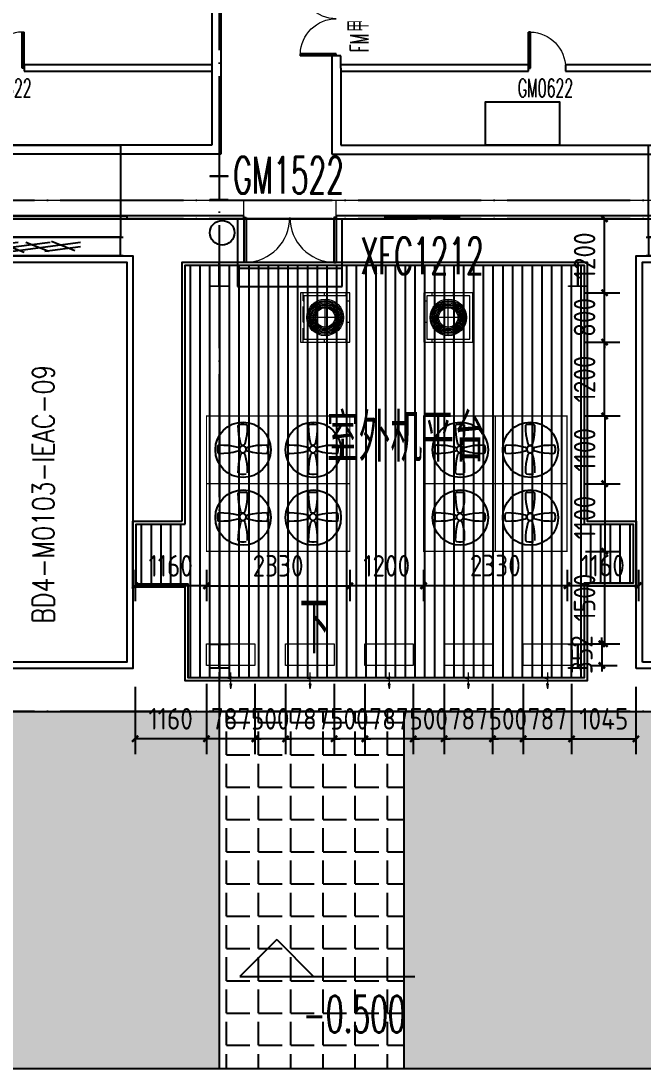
# Model space of a CAD drawing. Extents: x 758840 to 1108724, y -102573 to 143521.
# Drawn here: x 842113 to 852222, y 29633 to 46652 of the extents above; entities that cross this region are included whole.
import ezdxf

# ---------------------------------------------------------------- set-up
doc = ezdxf.new("R2010")
doc.units = 0
doc.header["$LTSCALE"] = 1000
doc.header["$MEASUREMENT"] = 0
doc.linetypes.add('DOTE', pattern=[2.42, 2, -0.2, 0.02, -0.2])
for name, color, linetype in [('01-房间正式编号', 1, 'Continuous'), ('01装修-房间名称', 7, 'Continuous'), ('0410-暖通-设备-IEAC', 4, 'Continuous'), ('0412-暖通-设备-加湿除湿机', 3, 'Continuous'), ('A-HATCH', 8, 'Continuous'), ('AHU 维护平台', 7, 'Continuous'), ('AHU外墙洞口（原建筑底图没有，根据建筑剖面图绘制）', 3, 'Continuous'), ('DIM_ELEV', 3, 'Continuous'), ('DIM_SYMB', 3, 'Continuous'), ('DOOR_FIRE', 4, 'Continuous'), ('DOOR_FIRE_TEXT', 7, 'Continuous'), ('DOTE', 8, 'DOTE'), ('GROUND', 31, 'Continuous'), ('HANDRAIL', 3, 'Continuous'), ('PUB_HATCH', 8, 'Continuous'), ('PUB_TEXT', 7, 'Continuous'), ('ROAD', 2, 'Continuous'), ('VPIPE-雨水', 4, 'TG_Y'), ('WALL', 6, 'Continuous'), ('WALL-MOVE', 6, 'Continuous'), ('WINDOW', 3, 'Continuous'), ('WINDOW_TEXT', 7, 'Continuous')]:
    doc.layers.add(name, color=color, linetype=linetype)
for name, color, linetype, lineweight in [('0421-暖通-设备-方案二', 4, 'Continuous', 13), ('细实线', 3, 'Continuous', 5), ('钢柱', 51, 'Continuous', 13)]:
    doc.layers.add(name, color=color, linetype=linetype, lineweight=lineweight)
doc.styles.add('_TCH_DIM', font='SIMPLEX.shx', dxfattribs={"width": 0.8, "bigfont": 'GBCBIG.shx'})
doc.styles.add('_TCH_WINDOW', font='SIMPLEX.shx', dxfattribs={"width": 0.8, "height": 3.5, "bigfont": 'GBCBIG.shx'})
doc.styles.get("Standard").update_dxf_attribs({"font": 'gbenor.shx', "bigfont": 'gbcbig.shx'})
doc.styles.add('TG_LINETYPE', font='SIMPLEX', dxfattribs={"width": 0.8, "height": 3.5, "bigfont": 'HZTXT'})
doc.styles.add('平面图B$0$HZ', font='romans.shx', dxfattribs={"width": 0.8, "bigfont": 'gbcbig.shx'})
doc.styles.add('设计说明', font='tssdeng.shx', dxfattribs={"width": 0.7, "bigfont": 'tssdchn.shx'})
doc.linetypes.add('TG_Y', pattern='A,2,-0.3,["Y",TG_LINETYPE,S=0.1,R=0,X=-0.23,Y=-0.15],0', length=2.3)
doc.dimstyles.new('Standard$0', dxfattribs={"dimscale": 3, "dimtxt": 50, "dimasz": 40, "dimexe": 0.5, "dimexo": 0.0625, "dimgap": 5, "dimtad": 1, "dimdec": 0, "dimzin": 0, "dimdsep": 46, "dimtxsty": 'Standard', "dimcen": 0.09, "dimclrd": 5, "dimclre": 5, "dimadec": 0, "dimazin": 0, "dimtfac": 1, "dimtdec": 0, "dimtofl": 0, "dimtmove": 0, "dimatfit": 3, "dimfxl": 1, "dimtolj": 1, "dimtzin": 0, "dimarcsym": 0})

# ---------------------------------------------------------------- blocks, each defined once
blk = doc.blocks.new('$DorLib2D$00000002')
for p, q in [((-0.5, 0), (-0.5, 0.4875)), ((-0.475, 0.4875), (-0.5, 0.4875)), ((-0.475, 0), (-0.475, 0.4875)), ((0.475, 0), (0.475, 0.4875)), ((0.475, 0.4875), (0.5, 0.4875)), ((0.5, 0), (0.5, 0.4875)), ((-0.5, 0), (-0.475, 0)), ((0.5, 0), (0.475, 0))]:
    blk.add_line(p, q)
at = {"lineweight": 13}
for centre, start, end in [((-0.4875, 0), 0, 88.53072), ((0.4875, 0), 91.46928, 180)]:
    blk.add_arc(centre, 0.4875, start, end, dxfattribs=at)
blk = doc.blocks.new('$WINLIB2D$00000001')
at = {"color": 0}
for points in [[(-0.5, 0.5), (-0.5, -0.5)], [(-0.5, 0.5), (0.5, 0.5)], [(0.5, -0.5), (0.5, 0.5)], [(0.5, 0.167), (-0.5, 0.167)], [(0.5, -0.167), (-0.5, -0.167)], [(-0.5, -0.5), (0.5, -0.5)]]:
    blk.add_lwpolyline(points, dxfattribs=at)
blk = doc.blocks.new('260kW')
at = {"layer": '0410-暖通-设备-IEAC'}
for p, q in [((-1335010, -984143), (-1337690, -984143)), ((-1335010, -984443), (-1337690, -984443)), ((-1337650, -984444), (-1337650, -985943)), ((-1335050, -985943), (-1335050, -984444)), ((-1337650, -985943), (-1335050, -985943))]:
    blk.add_line(p, q, dxfattribs=at)
at = {"layer": '0410-暖通-设备-IEAC', "color": 2}
for p, q in [((-1337650, -984443), (-1337650, -984143)), ((-1335050, -984143), (-1337650, -984143)), ((-1335050, -984143), (-1335050, -984443)), ((-1337000, -984261), (-1336197, -984368)), ((-1337000, -984331), (-1336717, -984368)), ((-1336990, -984351), (-1336615, -984201)), ((-1336803, -984218), (-1335700, -984365)), ((-1336592, -984368), (-1336217, -984218)), ((-1336283, -984218), (-1335700, -984296)), ((-1336171, -984381), (-1335796, -984231)), ((-1335050, -984443), (-1337650, -984443)), ((-1335050, -984444), (-1337650, -984444))]:
    blk.add_line(p, q, dxfattribs=at)
at = {"layer": '0410-暖通-设备-IEAC'}
for points in [[(-1337850, -977443), (-1337850, -984143), (-1334850, -984143), (-1334850, -977443)], [(-1337750, -977543), (-1337750, -984043), (-1334950, -984043), (-1334950, -977543)]]:
    blk.add_lwpolyline(points, close=True, dxfattribs=at)
blk = doc.blocks.new('A$C11CF0771')
at = {"layer": '0410-暖通-设备-IEAC', "color": 2, "xscale": -1, "rotation": 180}
for p in [(1266550, -1046343), (1277730, -1046343)]:
    blk.add_blockref('260kW', p, dxfattribs=at)
blk = doc.blocks.new('A$C1111147D')
at = {"layer": 'AHU外墙洞口（原建筑底图没有，根据建筑剖面图绘制）'}
blk.add_lwpolyline([(53000, -52150), (55800, -52150), (55800, -52200), (53000, -52200)], close=True, dxfattribs=at)
blk = doc.blocks.new('40KW DX 室外机')
at = {"layer": '0421-暖通-设备-方案二', "color": 1, "const_width": 20}
blk.add_lwpolyline([(601281, 36755), (601281, 34425), (600181, 34425), (600181, 36755)], close=True, dxfattribs=at)
at = {"layer": '0421-暖通-设备-方案二', "color": 1, "lineweight": 25}
for points in [[(600649, 36540), (600653, 36544), (600658, 36553), (600667, 36553)], [(600689, 36238), (600671, 36313), (600658, 36384), (600653, 36464), (600649, 36540)], [(600667, 36553), (600702, 36562), (600742, 36562), (600778, 36553)], [(600795, 36540), (600791, 36464), (600787, 36384), (600773, 36313), (600755, 36238)], [(600778, 36553), (600787, 36553), (600791, 36544), (600795, 36540)], [(600338, 36083), (600330, 36087), (600325, 36092), (600321, 36096), (600316, 36136), (600316, 36176), (600321, 36211)], [(600321, 36211), (600325, 36220), (600330, 36225), (600338, 36225)], [(600338, 36225), (600414, 36225), (600489, 36220), (600565, 36207), (600640, 36189)], [(600640, 36123), (600565, 36105), (600489, 36092), (600414, 36087), (600338, 36083)], [(600640, 36189), (600649, 36180), (600658, 36171), (600662, 36163), (600662, 36149), (600658, 36136), (600649, 36127), (600640, 36123)], [(600804, 36189), (600880, 36207), (600955, 36220), (601031, 36225), (601106, 36225)], [(601106, 36083), (601031, 36087), (600955, 36092), (600880, 36105), (600804, 36123)], [(601102, 36083), (601110, 36087), (601115, 36092), (601119, 36096), (601124, 36136), (601124, 36176), (601119, 36211)], [(600649, 35772), (600653, 35848), (600658, 35923), (600671, 35998), (600689, 36074)], [(600755, 36074), (600773, 35998), (600787, 35923), (600791, 35848), (600795, 35772)], [(600667, 35754), (600658, 35759), (600653, 35763), (600649, 35772)], [(600778, 35754), (600742, 35750), (600702, 35750), (600667, 35754)], [(600795, 35772), (600791, 35763), (600787, 35759), (600778, 35754)], [(600649, 35399), (600653, 35404), (600658, 35413), (600667, 35413)], [(600689, 35098), (600671, 35173), (600658, 35244), (600653, 35324), (600649, 35399)], [(600667, 35413), (600702, 35422), (600742, 35422), (600778, 35413)], [(600795, 35399), (600791, 35324), (600787, 35244), (600773, 35173), (600755, 35098)], [(600778, 35413), (600787, 35413), (600791, 35404), (600795, 35399)], [(600338, 34942), (600330, 34947), (600325, 34951), (600321, 34956), (600316, 34996), (600316, 35036), (600321, 35071)], [(600321, 35071), (600325, 35080), (600330, 35084), (600338, 35084)], [(600338, 35084), (600414, 35084), (600489, 35080), (600565, 35067), (600640, 35049)], [(600804, 35049), (600880, 35067), (600955, 35080), (601031, 35084), (601106, 35084)], [(601102, 34942), (601110, 34947), (601115, 34951), (601119, 34956), (601124, 34996), (601124, 35036), (601119, 35071)], [(600640, 34982), (600565, 34965), (600489, 34951), (600414, 34947), (600338, 34942)], [(600640, 35049), (600649, 35040), (600658, 35031), (600662, 35022), (600662, 35009), (600658, 34996), (600649, 34987), (600640, 34982)], [(600649, 34632), (600653, 34707), (600658, 34783), (600671, 34858), (600689, 34934)], [(600755, 34934), (600773, 34858), (600787, 34783), (600791, 34707), (600795, 34632)], [(601106, 34942), (601031, 34947), (600955, 34951), (600880, 34965), (600804, 34982)], [(600667, 34614), (600658, 34619), (600653, 34623), (600649, 34632)], [(600778, 34614), (600742, 34610), (600702, 34610), (600667, 34614)], [(600795, 34632), (600791, 34623), (600787, 34619), (600778, 34614)]]:
    blk.add_lwpolyline(points, dxfattribs=at)
at = {"layer": '0421-暖通-设备-方案二', "color": 1, "const_width": 20}
blk.add_lwpolyline([(600181, 35590), (601281, 35590)], dxfattribs=at)
at = {"layer": '0421-暖通-设备-方案二', "color": 3, "lineweight": 25}
for centre in [(600731, 36160), (600731, 35020)]:
    blk.add_circle(centre, 450, dxfattribs=at)
at = {"layer": '0421-暖通-设备-方案二', "color": 1, "lineweight": 25}
for points in [[(600720, 36100), (600649, 36105), (600649, 36207), (600720, 36211), (600795, 36207), (600800, 36105), (600720, 36100)], [(600720, 34960), (600649, 34965), (600649, 35067), (600720, 35071), (600795, 35067), (600800, 34965), (600720, 34960)]]:
    blk.add_open_spline(points, degree=3, knots=[0, 0, 0, 0, 1, 1, 1, 2, 2, 2, 2], dxfattribs=at)
for points in [[(600755, 36238), (600742, 36207), (600698, 36207), (600689, 36238)], [(600689, 36074), (600698, 36105), (600742, 36105), (600755, 36074)], [(600804, 36123), (600773, 36136), (600773, 36176), (600804, 36189)], [(600755, 35098), (600742, 35067), (600698, 35067), (600689, 35098)], [(600689, 34934), (600698, 34965), (600742, 34965), (600755, 34934)], [(600804, 34982), (600773, 34996), (600773, 35036), (600804, 35049)]]:
    blk.add_open_spline(points, degree=3, dxfattribs=at)
blk = doc.blocks.new('新风室外机')
at = {"layer": '0421-暖通-设备-方案二'}
h = blk.add_hatch(dxfattribs=at)
h.set_pattern_fill('ANGLE', color=1, scale=100)
h.set_pattern_definition([(0, (-2927296.67, 125231.06), (0, 349.25), [254, -95.25]), (90, (-2927296.67, 125231.06), (-349.25, 2e-14), [254, -95.25])])
h.paths.add_polyline_path([(850993, 95887), (850593, 95887), (850593, 95837), (850943, 95837), (850943, 95137), (850330, 95137), (850284, 95087), (850993, 95087)])
h.paths.add_polyline_path([(850593, 95887), (850193, 95887), (850193, 95087), (850284, 95087), (850330, 95137), (850243, 95137), (850243, 95837), (850593, 95837)])
at = {"layer": '0421-暖通-设备-方案二', "color": 1}
for p, q in [((850593, 95190), (850593, 95785)), ((850890, 95487), (850296, 95487))]:
    blk.add_line(p, q, dxfattribs=at)
for points in [[(850193, 95087), (850993, 95087), (850993, 95887), (850193, 95887)], [(850243, 95137), (850943, 95137), (850943, 95837), (850243, 95837)]]:
    blk.add_lwpolyline(points, close=True, dxfattribs=at)
for radius in [297, 277, 257, 237, 217, 197, 177, 157]:
    blk.add_circle((850593, 95487), radius, dxfattribs=at)
blk = doc.blocks.new('_ArchTick')
at = {"color": 0, "linetype": 'ByBlock', "const_width": 0.4}
blk.add_lwpolyline([(-0.5, -0.5), (0.5, 0.5)], dxfattribs=at)
blk = doc.blocks.new('*D488')
at = {"layer": '0421-暖通-设备-方案二', "color": 0, "lineweight": -2, "transparency": 16777216}
for p, q in [((851287, 43438), (851847, 43438)), ((851597, 42238), (851597, 43438)), ((851287, 42238), (851847, 42238))]:
    blk.add_line(p, q, dxfattribs=at)
at = {"layer": 'Defpoints', "color": 0, "transparency": 16777216}
for p in [(850987, 43438), (851597, 43438), (850987, 42238)]:
    blk.add_point(p, dxfattribs=at)
at = {"layer": '0421-暖通-设备-方案二', "color": 0, "lineweight": -2, "transparency": 16777216, "xscale": 100, "yscale": 100, "zscale": 100}
for p, rotation in [((851597, 43438), 89.99999999999999), ((851597, 42238), 270)]:
    blk.add_blockref('_ArchTick', p, dxfattribs=dict(at, rotation=rotation))
at = {"layer": '0421-暖通-设备-方案二', "color": 0, "transparency": 16777216, "insert": (851272, 42838), "char_height": 350, "attachment_point": 5, "rotation": 90}
blk.add_mtext('\\A1;1200', dxfattribs=at)
blk = doc.blocks.new('*D489')
at = {"layer": '0421-暖通-设备-方案二', "color": 0, "lineweight": -2, "transparency": 16777216}
for p, q in [((851288, 42238), (851847, 42238)), ((851597, 42238), (851597, 42338)), ((851597, 41438), (851597, 42238)), ((851287, 41438), (851847, 41438)), ((851597, 41438), (851597, 41338))]:
    blk.add_line(p, q, dxfattribs=at)
at = {"layer": 'Defpoints', "color": 0, "transparency": 16777216}
for p in [(850988, 42238), (851597, 42238), (850987, 41438)]:
    blk.add_point(p, dxfattribs=at)
at = {"layer": '0421-暖通-设备-方案二', "color": 0, "lineweight": -2, "transparency": 16777216, "xscale": 100, "yscale": 100, "zscale": 100}
for p, rotation in [((851597, 42238), 270), ((851597, 41438), 90)]:
    blk.add_blockref('_ArchTick', p, dxfattribs=dict(at, rotation=rotation))
at = {"layer": '0421-暖通-设备-方案二', "color": 0, "transparency": 16777216, "insert": (851272, 41838), "char_height": 350, "attachment_point": 5, "rotation": 90}
blk.add_mtext('\\A1;800', dxfattribs=at)
blk = doc.blocks.new('*D490')
at = {"layer": '0421-暖通-设备-方案二', "color": 0, "lineweight": -2, "transparency": 16777216}
for p, q in [((851287, 41438), (851847, 41438)), ((851597, 40238), (851597, 41438)), ((851287, 40238), (851847, 40238))]:
    blk.add_line(p, q, dxfattribs=at)
at = {"layer": 'Defpoints', "color": 0, "transparency": 16777216}
for p in [(850987, 41438), (851597, 41438), (850987, 40238)]:
    blk.add_point(p, dxfattribs=at)
at = {"layer": '0421-暖通-设备-方案二', "color": 0, "lineweight": -2, "transparency": 16777216, "xscale": 100, "yscale": 100, "zscale": 100}
for p, rotation in [((851597, 41438), 89.99999999999999), ((851597, 40238), 270)]:
    blk.add_blockref('_ArchTick', p, dxfattribs=dict(at, rotation=rotation))
at = {"layer": '0421-暖通-设备-方案二', "color": 0, "transparency": 16777216, "insert": (851272, 40838), "char_height": 350, "attachment_point": 5, "rotation": 90}
blk.add_mtext('\\A1;1200', dxfattribs=at)
blk = doc.blocks.new('*D491')
at = {"layer": '0421-暖通-设备-方案二', "color": 0, "lineweight": -2, "transparency": 16777216}
for p, q in [((851287, 38038), (851847, 38038)), ((851597, 38038), (851597, 36538)), ((851287, 36538), (851847, 36538))]:
    blk.add_line(p, q, dxfattribs=at)
at = {"layer": 'Defpoints', "color": 0, "transparency": 16777216}
for p in [(850987, 38038), (850987, 36538), (851597, 36538)]:
    blk.add_point(p, dxfattribs=at)
at = {"layer": '0421-暖通-设备-方案二', "color": 0, "lineweight": -2, "transparency": 16777216, "xscale": 100, "yscale": 100, "zscale": 100}
for p, rotation in [((851597, 38038), 90), ((851597, 36538), 270)]:
    blk.add_blockref('_ArchTick', p, dxfattribs=dict(at, rotation=rotation))
at = {"layer": '0421-暖通-设备-方案二', "color": 0, "transparency": 16777216, "insert": (851272, 37288), "char_height": 350, "attachment_point": 5, "rotation": 90}
blk.add_mtext('\\A1;1500', dxfattribs=at)
blk = doc.blocks.new('*D492')
at = {"layer": '0421-暖通-设备-方案二', "color": 0, "lineweight": -2, "transparency": 16777216}
for p, q in [((851287, 39138), (851849, 39138)), ((851599, 39138), (851599, 38038)), ((851287, 38038), (851849, 38038))]:
    blk.add_line(p, q, dxfattribs=at)
at = {"layer": 'Defpoints', "color": 0, "transparency": 16777216}
for p in [(850987, 39138), (850987, 38038), (851599, 38038)]:
    blk.add_point(p, dxfattribs=at)
at = {"layer": '0421-暖通-设备-方案二', "color": 0, "lineweight": -2, "transparency": 16777216, "xscale": 100, "yscale": 100, "zscale": 100}
for p, rotation in [((851599, 39138), 90), ((851599, 38038), 270)]:
    blk.add_blockref('_ArchTick', p, dxfattribs=dict(at, rotation=rotation))
at = {"layer": '0421-暖通-设备-方案二', "color": 0, "transparency": 16777216, "insert": (851274, 38588), "char_height": 350, "attachment_point": 5, "rotation": 90}
blk.add_mtext('\\A1;1100', dxfattribs=at)
blk = doc.blocks.new('*D493')
at = {"layer": '0421-暖通-设备-方案二', "color": 0, "lineweight": -2, "transparency": 16777216}
for p, q in [((851552, 36538), (851552, 36638)), ((851362, 36538), (851802, 36538)), ((851552, 36538), (851552, 36186)), ((851362, 36186), (851802, 36186)), ((851552, 36186), (851552, 36086))]:
    blk.add_line(p, q, dxfattribs=at)
at = {"layer": 'Defpoints', "color": 0, "transparency": 16777216}
for p in [(851062, 36538), (851062, 36186), (851552, 36186)]:
    blk.add_point(p, dxfattribs=at)
at = {"layer": '0421-暖通-设备-方案二', "color": 0, "lineweight": -2, "transparency": 16777216, "xscale": 100, "yscale": 100, "zscale": 100}
for p, rotation in [((851552, 36538), 270), ((851552, 36186), 89.99999999999999)]:
    blk.add_blockref('_ArchTick', p, dxfattribs=dict(at, rotation=rotation))
at = {"layer": '0421-暖通-设备-方案二', "color": 0, "transparency": 16777216, "insert": (851227, 36362), "char_height": 350, "attachment_point": 5, "rotation": 90}
blk.add_mtext('\\A1;352', dxfattribs=at)
blk = doc.blocks.new('*D494')
at = {"layer": '0421-暖通-设备-方案二', "color": 0, "lineweight": -2, "transparency": 16777216}
for p, q in [((851287, 40238), (851849, 40238)), ((851599, 40238), (851599, 39138)), ((851287, 39138), (851849, 39138))]:
    blk.add_line(p, q, dxfattribs=at)
at = {"layer": 'Defpoints', "color": 0, "transparency": 16777216}
for p in [(850987, 40238), (850987, 39138), (851599, 39138)]:
    blk.add_point(p, dxfattribs=at)
at = {"layer": '0421-暖通-设备-方案二', "color": 0, "lineweight": -2, "transparency": 16777216, "xscale": 100, "yscale": 100, "zscale": 100}
for p, rotation in [((851599, 40238), 90), ((851599, 39138), 270)]:
    blk.add_blockref('_ArchTick', p, dxfattribs=dict(at, rotation=rotation))
at = {"layer": '0421-暖通-设备-方案二', "color": 0, "transparency": 16777216, "insert": (851274, 39688), "char_height": 350, "attachment_point": 5, "rotation": 90}
blk.add_mtext('\\A1;1100', dxfattribs=at)
blk = doc.blocks.new('*D495')
at = {"layer": '0421-暖通-设备-方案二', "color": 0, "lineweight": -2, "transparency": 16777216}
for p, q in [((851062, 35886), (851062, 34745)), ((852107, 35838), (852107, 34745)), ((851062, 34995), (852107, 34995))]:
    blk.add_line(p, q, dxfattribs=at)
at = {"layer": 'Defpoints', "color": 0, "transparency": 16777216}
for p in [(851062, 36186), (852107, 36138), (852107, 34995)]:
    blk.add_point(p, dxfattribs=at)
at = {"layer": '0421-暖通-设备-方案二', "color": 0, "lineweight": -2, "transparency": 16777216, "xscale": 100, "yscale": 100, "zscale": 100, "rotation": 180}
blk.add_blockref('_ArchTick', (851062, 34995), dxfattribs=at)
at = {"layer": '0421-暖通-设备-方案二', "color": 0, "lineweight": -2, "transparency": 16777216, "xscale": 100, "yscale": 100, "zscale": 100}
blk.add_blockref('_ArchTick', (852107, 34995), dxfattribs=at)
at = {"layer": '0421-暖通-设备-方案二', "color": 0, "transparency": 16777216, "insert": (851585, 35320), "char_height": 350, "attachment_point": 5}
blk.add_mtext('\\A1;1045', dxfattribs=at)
blk = doc.blocks.new('*D496')
at = {"layer": '0421-暖通-设备-方案二', "color": 0, "lineweight": -2, "transparency": 16777216}
for p, q in [((850275, 35886), (850275, 34745)), ((851062, 35886), (851062, 34745)), ((850275, 34995), (850175, 34995)), ((850275, 34995), (851062, 34995)), ((851062, 34995), (851162, 34995))]:
    blk.add_line(p, q, dxfattribs=at)
at = {"layer": 'Defpoints', "color": 0, "transparency": 16777216}
for p in [(850275, 36186), (851062, 36186), (851062, 34995)]:
    blk.add_point(p, dxfattribs=at)
at = {"layer": '0421-暖通-设备-方案二', "color": 0, "lineweight": -2, "transparency": 16777216, "xscale": 100, "yscale": 100, "zscale": 100}
blk.add_blockref('_ArchTick', (850275, 34995), dxfattribs=at)
at = {"layer": '0421-暖通-设备-方案二', "color": 0, "lineweight": -2, "transparency": 16777216, "xscale": 100, "yscale": 100, "zscale": 100, "rotation": 180}
blk.add_blockref('_ArchTick', (851062, 34995), dxfattribs=at)
at = {"layer": '0421-暖通-设备-方案二', "color": 0, "transparency": 16777216, "insert": (850669, 35320), "char_height": 350, "attachment_point": 5}
blk.add_mtext('\\A1;787', dxfattribs=at)
blk = doc.blocks.new('*D497')
at = {"layer": '0421-暖通-设备-方案二', "color": 0, "lineweight": -2, "transparency": 16777216}
for p, q in [((849775, 35886), (849775, 34745)), ((850275, 35886), (850275, 34745)), ((849775, 34995), (849675, 34995)), ((850275, 34995), (849775, 34995)), ((850275, 34995), (850375, 34995))]:
    blk.add_line(p, q, dxfattribs=at)
at = {"layer": 'Defpoints', "color": 0, "transparency": 16777216}
for p in [(849775, 36186), (850275, 36186), (849775, 34995)]:
    blk.add_point(p, dxfattribs=at)
at = {"layer": '0421-暖通-设备-方案二', "color": 0, "lineweight": -2, "transparency": 16777216, "xscale": 100, "yscale": 100, "zscale": 100}
blk.add_blockref('_ArchTick', (849775, 34995), dxfattribs=at)
at = {"layer": '0421-暖通-设备-方案二', "color": 0, "lineweight": -2, "transparency": 16777216, "xscale": 100, "yscale": 100, "zscale": 100, "rotation": 180}
blk.add_blockref('_ArchTick', (850275, 34995), dxfattribs=at)
at = {"layer": '0421-暖通-设备-方案二', "color": 0, "transparency": 16777216, "insert": (850025, 35320), "char_height": 350, "attachment_point": 5}
blk.add_mtext('\\A1;500', dxfattribs=at)
blk = doc.blocks.new('*D498')
at = {"layer": '0421-暖通-设备-方案二', "color": 0, "lineweight": -2, "transparency": 16777216}
for p, q in [((848988, 35886), (848988, 34745)), ((849775, 35886), (849775, 34745)), ((848988, 34995), (848888, 34995)), ((849775, 34995), (848988, 34995)), ((849775, 34995), (849875, 34995))]:
    blk.add_line(p, q, dxfattribs=at)
at = {"layer": 'Defpoints', "color": 0, "transparency": 16777216}
for p in [(848988, 36186), (849775, 36186), (848988, 34995)]:
    blk.add_point(p, dxfattribs=at)
at = {"layer": '0421-暖通-设备-方案二', "color": 0, "lineweight": -2, "transparency": 16777216, "xscale": 100, "yscale": 100, "zscale": 100}
blk.add_blockref('_ArchTick', (848988, 34995), dxfattribs=at)
at = {"layer": '0421-暖通-设备-方案二', "color": 0, "lineweight": -2, "transparency": 16777216, "xscale": 100, "yscale": 100, "zscale": 100, "rotation": 180}
blk.add_blockref('_ArchTick', (849775, 34995), dxfattribs=at)
at = {"layer": '0421-暖通-设备-方案二', "color": 0, "transparency": 16777216, "insert": (849382, 35320), "char_height": 350, "attachment_point": 5}
blk.add_mtext('\\A1;787', dxfattribs=at)
blk = doc.blocks.new('*D499')
at = {"layer": '0421-暖通-设备-方案二', "color": 0, "lineweight": -2, "transparency": 16777216}
for p, q in [((848488, 35886), (848488, 34745)), ((848988, 35886), (848988, 34745)), ((848488, 34995), (848388, 34995)), ((848988, 34995), (848488, 34995)), ((848988, 34995), (849088, 34995))]:
    blk.add_line(p, q, dxfattribs=at)
at = {"layer": 'Defpoints', "color": 0, "transparency": 16777216}
for p in [(848488, 36186), (848988, 36186), (848488, 34995)]:
    blk.add_point(p, dxfattribs=at)
at = {"layer": '0421-暖通-设备-方案二', "color": 0, "lineweight": -2, "transparency": 16777216, "xscale": 100, "yscale": 100, "zscale": 100}
blk.add_blockref('_ArchTick', (848488, 34995), dxfattribs=at)
at = {"layer": '0421-暖通-设备-方案二', "color": 0, "lineweight": -2, "transparency": 16777216, "xscale": 100, "yscale": 100, "zscale": 100, "rotation": 180}
blk.add_blockref('_ArchTick', (848988, 34995), dxfattribs=at)
at = {"layer": '0421-暖通-设备-方案二', "color": 0, "transparency": 16777216, "insert": (848738, 35320), "char_height": 350, "attachment_point": 5}
blk.add_mtext('\\A1;500', dxfattribs=at)
blk = doc.blocks.new('*D500')
at = {"layer": '0421-暖通-设备-方案二', "color": 0, "lineweight": -2, "transparency": 16777216}
for p, q in [((847701, 35886), (847701, 34745)), ((848488, 35886), (848488, 34745)), ((847701, 34995), (847601, 34995)), ((848488, 34995), (847701, 34995)), ((848488, 34995), (848588, 34995))]:
    blk.add_line(p, q, dxfattribs=at)
at = {"layer": 'Defpoints', "color": 0, "transparency": 16777216}
for p in [(847701, 36186), (848488, 36186), (847701, 34995)]:
    blk.add_point(p, dxfattribs=at)
at = {"layer": '0421-暖通-设备-方案二', "color": 0, "lineweight": -2, "transparency": 16777216, "xscale": 100, "yscale": 100, "zscale": 100}
blk.add_blockref('_ArchTick', (847701, 34995), dxfattribs=at)
at = {"layer": '0421-暖通-设备-方案二', "color": 0, "lineweight": -2, "transparency": 16777216, "xscale": 100, "yscale": 100, "zscale": 100, "rotation": 180}
blk.add_blockref('_ArchTick', (848488, 34995), dxfattribs=at)
at = {"layer": '0421-暖通-设备-方案二', "color": 0, "transparency": 16777216, "insert": (848095, 35320), "char_height": 350, "attachment_point": 5}
blk.add_mtext('\\A1;787', dxfattribs=at)
blk = doc.blocks.new('*D501')
at = {"layer": '0421-暖通-设备-方案二', "color": 0, "lineweight": -2, "transparency": 16777216}
for p, q in [((847201, 35886), (847201, 34745)), ((847701, 35886), (847701, 34745)), ((847201, 34995), (847101, 34995)), ((847701, 34995), (847201, 34995)), ((847701, 34995), (847801, 34995))]:
    blk.add_line(p, q, dxfattribs=at)
at = {"layer": 'Defpoints', "color": 0, "transparency": 16777216}
for p in [(847201, 36186), (847701, 36186), (847201, 34995)]:
    blk.add_point(p, dxfattribs=at)
at = {"layer": '0421-暖通-设备-方案二', "color": 0, "lineweight": -2, "transparency": 16777216, "xscale": 100, "yscale": 100, "zscale": 100}
blk.add_blockref('_ArchTick', (847201, 34995), dxfattribs=at)
at = {"layer": '0421-暖通-设备-方案二', "color": 0, "lineweight": -2, "transparency": 16777216, "xscale": 100, "yscale": 100, "zscale": 100, "rotation": 180}
blk.add_blockref('_ArchTick', (847701, 34995), dxfattribs=at)
at = {"layer": '0421-暖通-设备-方案二', "color": 0, "transparency": 16777216, "insert": (847451, 35320), "char_height": 350, "attachment_point": 5}
blk.add_mtext('\\A1;500', dxfattribs=at)
blk = doc.blocks.new('*D502')
at = {"layer": '0421-暖通-设备-方案二', "color": 0, "lineweight": -2, "transparency": 16777216}
for p, q in [((846414, 35886), (846414, 34745)), ((847201, 35886), (847201, 34745)), ((846414, 34995), (846314, 34995)), ((847201, 34995), (846414, 34995)), ((847201, 34995), (847301, 34995))]:
    blk.add_line(p, q, dxfattribs=at)
at = {"layer": 'Defpoints', "color": 0, "transparency": 16777216}
for p in [(846414, 36186), (847201, 36186), (846414, 34995)]:
    blk.add_point(p, dxfattribs=at)
at = {"layer": '0421-暖通-设备-方案二', "color": 0, "lineweight": -2, "transparency": 16777216, "xscale": 100, "yscale": 100, "zscale": 100}
blk.add_blockref('_ArchTick', (846414, 34995), dxfattribs=at)
at = {"layer": '0421-暖通-设备-方案二', "color": 0, "lineweight": -2, "transparency": 16777216, "xscale": 100, "yscale": 100, "zscale": 100, "rotation": 180}
blk.add_blockref('_ArchTick', (847201, 34995), dxfattribs=at)
at = {"layer": '0421-暖通-设备-方案二', "color": 0, "transparency": 16777216, "insert": (846808, 35320), "char_height": 350, "attachment_point": 5}
blk.add_mtext('\\A1;787', dxfattribs=at)
blk = doc.blocks.new('*D503')
at = {"layer": '0421-暖通-设备-方案二', "color": 0, "lineweight": -2, "transparency": 16777216}
for p, q in [((845914, 35886), (845914, 34745)), ((846414, 35886), (846414, 34745)), ((845914, 34995), (845814, 34995)), ((846414, 34995), (845914, 34995)), ((846414, 34995), (846514, 34995))]:
    blk.add_line(p, q, dxfattribs=at)
at = {"layer": 'Defpoints', "color": 0, "transparency": 16777216}
for p in [(845914, 36186), (846414, 36186), (845914, 34995)]:
    blk.add_point(p, dxfattribs=at)
at = {"layer": '0421-暖通-设备-方案二', "color": 0, "lineweight": -2, "transparency": 16777216, "xscale": 100, "yscale": 100, "zscale": 100}
blk.add_blockref('_ArchTick', (845914, 34995), dxfattribs=at)
at = {"layer": '0421-暖通-设备-方案二', "color": 0, "lineweight": -2, "transparency": 16777216, "xscale": 100, "yscale": 100, "zscale": 100, "rotation": 180}
blk.add_blockref('_ArchTick', (846414, 34995), dxfattribs=at)
at = {"layer": '0421-暖通-设备-方案二', "color": 0, "transparency": 16777216, "insert": (846164, 35320), "char_height": 350, "attachment_point": 5}
blk.add_mtext('\\A1;500', dxfattribs=at)
blk = doc.blocks.new('*D504')
at = {"layer": '0421-暖通-设备-方案二', "color": 0, "lineweight": -2, "transparency": 16777216}
for p, q in [((845127, 35886), (845127, 34745)), ((845914, 35886), (845914, 34745)), ((845127, 34995), (845027, 34995)), ((845914, 34995), (845127, 34995)), ((845914, 34995), (846014, 34995))]:
    blk.add_line(p, q, dxfattribs=at)
at = {"layer": 'Defpoints', "color": 0, "transparency": 16777216}
for p in [(845127, 36186), (845914, 36186), (845127, 34995)]:
    blk.add_point(p, dxfattribs=at)
at = {"layer": '0421-暖通-设备-方案二', "color": 0, "lineweight": -2, "transparency": 16777216, "xscale": 100, "yscale": 100, "zscale": 100}
blk.add_blockref('_ArchTick', (845127, 34995), dxfattribs=at)
at = {"layer": '0421-暖通-设备-方案二', "color": 0, "lineweight": -2, "transparency": 16777216, "xscale": 100, "yscale": 100, "zscale": 100, "rotation": 180}
blk.add_blockref('_ArchTick', (845914, 34995), dxfattribs=at)
at = {"layer": '0421-暖通-设备-方案二', "color": 0, "transparency": 16777216, "insert": (845521, 35320), "char_height": 350, "attachment_point": 5}
blk.add_mtext('\\A1;787', dxfattribs=at)
blk = doc.blocks.new('*D505')
at = {"layer": '0421-暖通-设备-方案二', "color": 0, "lineweight": -2, "transparency": 16777216}
for p, q in [((843967, 35838), (843967, 34745)), ((845127, 35886), (845127, 34745)), ((845127, 34995), (843967, 34995))]:
    blk.add_line(p, q, dxfattribs=at)
at = {"layer": 'Defpoints', "color": 0, "transparency": 16777216}
for p in [(843967, 36138), (845127, 36186), (843967, 34995)]:
    blk.add_point(p, dxfattribs=at)
at = {"layer": '0421-暖通-设备-方案二', "color": 0, "lineweight": -2, "transparency": 16777216, "xscale": 100, "yscale": 100, "zscale": 100, "rotation": 180}
blk.add_blockref('_ArchTick', (843967, 34995), dxfattribs=at)
at = {"layer": '0421-暖通-设备-方案二', "color": 0, "lineweight": -2, "transparency": 16777216, "xscale": 100, "yscale": 100, "zscale": 100}
blk.add_blockref('_ArchTick', (845127, 34995), dxfattribs=at)
at = {"layer": '0421-暖通-设备-方案二', "color": 0, "transparency": 16777216, "insert": (844547, 35320), "char_height": 350, "attachment_point": 5}
blk.add_mtext('\\A1;1160', dxfattribs=at)
blk = doc.blocks.new('*D506')
at = {"layer": '0421-暖通-设备-方案二', "color": 0, "lineweight": -2, "transparency": 16777216}
for p, q in [((847457, 37738), (847457, 37229)), ((848657, 37738), (848657, 37229)), ((848657, 37479), (847457, 37479))]:
    blk.add_line(p, q, dxfattribs=at)
at = {"layer": 'Defpoints', "color": 0, "transparency": 16777216}
for p in [(847457, 38038), (848657, 38038), (847457, 37479)]:
    blk.add_point(p, dxfattribs=at)
at = {"layer": '0421-暖通-设备-方案二', "color": 0, "lineweight": -2, "transparency": 16777216, "xscale": 100, "yscale": 100, "zscale": 100, "rotation": 180}
blk.add_blockref('_ArchTick', (847457, 37479), dxfattribs=at)
at = {"layer": '0421-暖通-设备-方案二', "color": 0, "lineweight": -2, "transparency": 16777216, "xscale": 100, "yscale": 100, "zscale": 100}
blk.add_blockref('_ArchTick', (848657, 37479), dxfattribs=at)
at = {"layer": '0421-暖通-设备-方案二', "color": 0, "transparency": 16777216, "insert": (848057, 37804), "char_height": 350, "attachment_point": 5}
blk.add_mtext('\\A1;1200', dxfattribs=at)
blk = doc.blocks.new('*D507')
at = {"layer": '0421-暖通-设备-方案二', "color": 0, "lineweight": -2, "transparency": 16777216}
for p, q in [((845127, 37738), (845127, 37229)), ((847457, 37737), (847457, 37229)), ((845127, 37479), (847457, 37479))]:
    blk.add_line(p, q, dxfattribs=at)
at = {"layer": 'Defpoints', "color": 0, "transparency": 16777216}
for p in [(845127, 38038), (847457, 38037), (847457, 37479)]:
    blk.add_point(p, dxfattribs=at)
at = {"layer": '0421-暖通-设备-方案二', "color": 0, "lineweight": -2, "transparency": 16777216, "xscale": 100, "yscale": 100, "zscale": 100, "rotation": 180}
blk.add_blockref('_ArchTick', (845127, 37479), dxfattribs=at)
at = {"layer": '0421-暖通-设备-方案二', "color": 0, "lineweight": -2, "transparency": 16777216, "xscale": 100, "yscale": 100, "zscale": 100}
blk.add_blockref('_ArchTick', (847457, 37479), dxfattribs=at)
at = {"layer": '0421-暖通-设备-方案二', "color": 0, "transparency": 16777216, "insert": (846292, 37804), "char_height": 350, "attachment_point": 5}
blk.add_mtext('\\A1;2330', dxfattribs=at)
blk = doc.blocks.new('*D508')
at = {"layer": '0421-暖通-设备-方案二', "color": 0, "lineweight": -2, "transparency": 16777216}
for p, q in [((843967, 37737), (843967, 37229)), ((845127, 37737), (845127, 37229)), ((845127, 37479), (843967, 37479))]:
    blk.add_line(p, q, dxfattribs=at)
at = {"layer": 'Defpoints', "color": 0, "transparency": 16777216}
for p in [(843967, 38037), (845127, 38037), (843967, 37479)]:
    blk.add_point(p, dxfattribs=at)
at = {"layer": '0421-暖通-设备-方案二', "color": 0, "lineweight": -2, "transparency": 16777216, "xscale": 100, "yscale": 100, "zscale": 100, "rotation": 180}
blk.add_blockref('_ArchTick', (843967, 37479), dxfattribs=at)
at = {"layer": '0421-暖通-设备-方案二', "color": 0, "lineweight": -2, "transparency": 16777216, "xscale": 100, "yscale": 100, "zscale": 100}
blk.add_blockref('_ArchTick', (845127, 37479), dxfattribs=at)
at = {"layer": '0421-暖通-设备-方案二', "color": 0, "transparency": 16777216, "insert": (844547, 37804), "char_height": 350, "attachment_point": 5}
blk.add_mtext('\\A1;1160', dxfattribs=at)
blk = doc.blocks.new('HFfh2')
for p, q in [((-5.85, 0), (-1.85, 0)), ((-4.43, 0), (-3.93, 1.95)), ((-3.93, 1.95), (-3.93, -0.01)), ((-3.43, 0), (-3.93, -1.96)), ((-1.85, 0.31), (0, 0)), ((-1.85, 0), (-1.85, 0.31)), ((-1.85, 0), (-1.85, -0.31)), ((-3.93, -1.96), (-3.93, -0.01)), ((-1.85, -0.31), (0, 0))]:
    blk.add_line(p, q)
blk = doc.blocks.new('*D509')
at = {"layer": '0421-暖通-设备-方案二', "color": 0, "lineweight": -2, "transparency": 16777216}
for p, q in [((848657, 37738), (848657, 37233)), ((850987, 37738), (850987, 37233)), ((848657, 37483), (850987, 37483))]:
    blk.add_line(p, q, dxfattribs=at)
at = {"layer": 'Defpoints', "color": 0, "transparency": 16777216}
for p in [(848657, 38038), (850987, 38038), (850987, 37483)]:
    blk.add_point(p, dxfattribs=at)
at = {"layer": '0421-暖通-设备-方案二', "color": 0, "lineweight": -2, "transparency": 16777216, "xscale": 100, "yscale": 100, "zscale": 100, "rotation": 180}
blk.add_blockref('_ArchTick', (848657, 37483), dxfattribs=at)
at = {"layer": '0421-暖通-设备-方案二', "color": 0, "lineweight": -2, "transparency": 16777216, "xscale": 100, "yscale": 100, "zscale": 100}
blk.add_blockref('_ArchTick', (850987, 37483), dxfattribs=at)
at = {"layer": '0421-暖通-设备-方案二', "color": 0, "transparency": 16777216, "insert": (849822, 37808), "char_height": 350, "attachment_point": 5}
blk.add_mtext('\\A1;2330', dxfattribs=at)
blk = doc.blocks.new('*D510')
at = {"layer": '0421-暖通-设备-方案二', "color": 0, "lineweight": -2, "transparency": 16777216}
for p, q in [((850987, 37737), (850987, 37233)), ((852147, 37737), (852147, 37233)), ((850987, 37483), (852147, 37483))]:
    blk.add_line(p, q, dxfattribs=at)
at = {"layer": 'Defpoints', "color": 0, "transparency": 16777216}
for p in [(850987, 38037), (852147, 38037), (852147, 37483)]:
    blk.add_point(p, dxfattribs=at)
at = {"layer": '0421-暖通-设备-方案二', "color": 0, "lineweight": -2, "transparency": 16777216, "xscale": 100, "yscale": 100, "zscale": 100, "rotation": 180}
blk.add_blockref('_ArchTick', (850987, 37483), dxfattribs=at)
at = {"layer": '0421-暖通-设备-方案二', "color": 0, "lineweight": -2, "transparency": 16777216, "xscale": 100, "yscale": 100, "zscale": 100}
blk.add_blockref('_ArchTick', (852147, 37483), dxfattribs=at)
at = {"layer": '0421-暖通-设备-方案二', "color": 0, "transparency": 16777216, "insert": (851567, 37808), "char_height": 350, "attachment_point": 5}
blk.add_mtext('\\A1;1160', dxfattribs=at)
blk = doc.blocks.new('$DorLib2D$00000001')
for p, q in [((0.45, 0.975), (0.5, 0.975)), ((0.45, 0), (0.45, 0.975)), ((0.5, 0), (0.5, 0.975)), ((0.5, 0), (0.45, 0))]:
    blk.add_line(p, q)
at = {"lineweight": 13}
blk.add_arc((0.475, 0), 0.975, 91.4693, 180, dxfattribs=at)
blk = doc.blocks.new('南侧室外空调平台')
at = {"layer": '0421-暖通-设备-方案二', "color": 1}
for points in [[(845127.5, 36537.5), (845914.5, 36537.5), (845914.5, 36185.5), (845127.5, 36185.5)], [(846414.5, 36537.5), (847201.5, 36537.5), (847201.5, 36185.5), (846414.5, 36185.5)], [(847701.5, 36537.5), (848488.5, 36537.5), (848488.5, 36185.5), (847701.5, 36185.5)], [(848988.5, 36537.5), (849775.5, 36537.5), (849775.5, 36185.5), (848988.5, 36185.5)], [(850275.5, 36537.5), (851062.5, 36537.5), (851062.5, 36185.5), (850275.5, 36185.5)]]:
    blk.add_lwpolyline(points, close=True, dxfattribs=at)
for p in [(-3535.5, -53649.8), (-1535.5, -53649.8)]:
    blk.add_blockref('新风室外机', p, dxfattribs=at)
at = {"layer": '0421-暖通-设备-方案二', "rotation": 270}
for p in [(810702.7, 640418.9), (814232.7, 640418.9), (810702.7, 639318.9), (814232.7, 639318.9)]:
    blk.add_blockref('40KW DX 室外机', p, dxfattribs=at)
at = {"layer": '0421-暖通-设备-方案二', "color": 1, "xscale": 45, "yscale": 45, "zscale": 1.5, "rotation": 270}
for p in [(845521, 35807.1), (846808, 35807.1), (848095, 35807.1), (849382, 35807.1), (850669, 35807.1)]:
    blk.add_blockref('HFfh2', p, dxfattribs=at)
at = {"layer": '0421-暖通-设备-方案二', "color": 3}
for base, p1, p2, picture, middle in [((851597, 43437.5), (850987.5, 42237.5), (850987.5, 43437.5), '*D488', (851272, 42837.5)), ((851597, 42237.5), (850987.5, 41437.5), (850987.7, 42237.5), '*D489', (851272, 41837.5)), ((851597, 41437.5), (850987.5, 40237.5), (850987.5, 41437.5), '*D490', (851272, 40837.5)), ((851598.5, 39137.5), (850987.5, 40237.5), (850987.5, 39137.5), '*D494', (851273.5, 39687.5)), ((851598.5, 38037.5), (850987.5, 39137.5), (850987.5, 38037.5), '*D492', (851273.5, 38587.5)), ((851597, 36537.5), (850987.5, 38037.5), (850987.5, 36537.5), '*D491', (851272, 37287.5)), ((851552, 36185.5), (851062.5, 36537.5), (851062.5, 36185.5), '*D493', (851227, 36361.5))]:
    dim = blk.add_linear_dim(base=base, p1=p1, p2=p2, angle=90, dimstyle='Standard$0', override={"dimscale": 100, "dimtxt": 3.5, "dimasz": 1, "dimexe": 2.5, "dimexo": 3, "dimgap": 1.5, "dimblk": 'ArchTick', "dimclrd": 0, "dimclre": 0, "dimtix": 1, "dimtofl": 1, "dimtmove": 2}, dxfattribs=at)
    dim.commit()
    dim.dimension.update_dxf_attribs({"geometry": picture, "text_midpoint": middle})
for base, p1, p2, picture, middle in [((843967.5, 37479.4), (845127.5, 38037.3), (843967.5, 38037.3), '*D508', (844547.5, 37804.4)), ((847457.5, 37479.4), (845127.5, 38037.5), (847457.5, 38037.3), '*D507', (846292.5, 37804.4)), ((847457.5, 37479.4), (848657.5, 38037.5), (847457.5, 38037.5), '*D506', (848057.5, 37804.4)), ((850987.5, 37483.5), (848657.5, 38037.5), (850987.5, 38037.5), '*D509', (849822.5, 37808.5)), ((852147.5, 37483.5), (850987.5, 38037.3), (852147.5, 38037.3), '*D510', (851567.5, 37808.5)), ((843967.5, 34995.1), (845127.5, 36185.5), (843967.5, 36137.5), '*D505', (844547.5, 35320.1)), ((845127.5, 34995.1), (845914.5, 36185.5), (845127.5, 36185.5), '*D504', (845521, 35320.1)), ((845914.5, 34995.1), (846414.5, 36185.5), (845914.5, 36185.5), '*D503', (846164.5, 35320.1)), ((846414.5, 34995.1), (847201.5, 36185.5), (846414.5, 36185.5), '*D502', (846808, 35320.1)), ((847201.5, 34995.1), (847701.5, 36185.5), (847201.5, 36185.5), '*D501', (847451.5, 35320.1)), ((847701.5, 34995.1), (848488.5, 36185.5), (847701.5, 36185.5), '*D500', (848095, 35320.1)), ((848488.5, 34995.1), (848988.5, 36185.5), (848488.5, 36185.5), '*D499', (848738.5, 35320.1)), ((848988.5, 34995.1), (849775.5, 36185.5), (848988.5, 36185.5), '*D498', (849382, 35320.1)), ((849775.5, 34995.1), (850275.5, 36185.5), (849775.5, 36185.5), '*D497', (850025.5, 35320.1)), ((851062.5, 34995.1), (850275.5, 36185.5), (851062.5, 36185.5), '*D496', (850669, 35320.1)), ((852107.5, 34995.1), (851062.5, 36185.5), (852107.5, 36137.5), '*D495', (851585, 35320.1))]:
    dim = blk.add_linear_dim(base=base, p1=p1, p2=p2, dimstyle='Standard$0', override={"dimscale": 100, "dimtxt": 3.5, "dimasz": 1, "dimexe": 2.5, "dimexo": 3, "dimgap": 1.5, "dimblk": 'ArchTick', "dimclrd": 0, "dimclre": 0, "dimtix": 1, "dimtofl": 1, "dimtmove": 2}, dxfattribs=at)
    dim.commit()
    dim.dimension.update_dxf_attribs({"geometry": picture, "text_midpoint": middle})

msp = doc.modelspace()

# ---------------------------------------------------------------- hatches: boundary and pattern name
at = {"layer": 'A-HATCH'}
h = msp.add_hatch(dxfattribs=at)
h.set_pattern_fill('ANGLE', color=256, scale=150)
h.set_pattern_definition([(0, (750628.9, 6968.24), (0, 523.875), [381, -142.875]), (90, (750628.9, 6968.24), (-523.875, 3e-14), [381, -142.875])])
h.paths.add_polyline_path([(845333.02, 29637.52), (848333.02, 29637.52), (848333.02, 35437.52), (845333.02, 35437.52)])
at = {"layer": 'AHU 维护平台', "ltscale": 5}
h = msp.add_hatch(dxfattribs=at)
h.set_pattern_fill('ANSI31', color=256, scale=100, angle=45)
h.set_pattern_definition([(90, (0, 0), (-158.75, 1e-14), [])])
h.paths.add_polyline_path([(846961.23, 39301.44), (849900.09, 39301.44), (849900.09, 40467.8), (846961.23, 40467.8)], flags=24)
h.paths.add_polyline_path([(844783.02, 38478.76), (844783.02, 42687.52), (851263.02, 42687.52), (851263.02, 38478.76), (852063.02, 38478.76), (852063.02, 37525.03), (851263.02, 37525.03), (851263.02, 35987.4), (844832.29, 35987.4), (844832.29, 37505.5), (843983.02, 37505.5), (843983.02, 38478.76)])
at = {"layer": 'PUB_HATCH', "ltscale": 5}
h = msp.add_hatch(dxfattribs=at)
h.set_pattern_fill('GRASS', color=256, scale=500)
h.set_pattern_definition([(90, (17972.4, 56052.9), (-997.7955, 997.7955), [264.5807, -1731.0102]), (45, (17972.4, 56052.9), (-997.7962, 997.7962), [264.5807, -1146.5161]), (135, (17972.4, 56052.9), (-997.7962, -997.7962), [264.5807, -1146.5161])])
edge = h.paths.add_edge_path()
edge.add_line((848333.02, 29637.52), (848333.02, 35437.52))
edge.add_line((848333.02, 35437.52), (901333.02, 35437.52))
edge.add_line((901333.02, 35437.52), (901333.02, 32637.52))
edge.add_arc((898333.02, 32637.52), 3000, 270, 360, ccw=False)
edge.add_line((898333.02, 29637.52), (848333.02, 29637.52))
edge = h.paths.add_edge_path()
edge.add_line((845333.02, 35437.52), (845333.02, 29637.52))
edge.add_line((845333.02, 29637.52), (792333.02, 29637.52))
edge.add_arc((792333.02, 44637.52), 15000, 268.089787, 270, ccw=False)
edge.add_line((791833.02, 29645.86), (791833.02, 35437.52))
edge.add_line((791833.02, 35437.52), (845333.02, 35437.52))

# ---------------------------------------------------------------- linework, layer by layer
at = {"layer": '0412-暖通-设备-加湿除湿机', "color": 1}
msp.add_lwpolyline([(850863.1, 44637.52), (849663.1, 44637.52), (849663.1, 45337.52), (850863.1, 45337.52)], close=True, dxfattribs=at)
at = {"layer": 'AHU 维护平台', "ltscale": 5}
for points in [[(844733.02, 38528.76), (844733.02, 42737.52), (851313.02, 42737.52), (851313.02, 38528.76), (852113.02, 38528.76), (852113.02, 37475.03), (851313.02, 37475.03), (851313.02, 35937.4), (844782.29, 35937.4), (844782.29, 37455.5), (843933.02, 37455.5), (843933.02, 38528.76)], [(844783.02, 38478.76), (844783.02, 42687.52), (851263.02, 42687.52), (851263.02, 38478.76), (852063.02, 38478.76), (852063.02, 37525.03), (851263.02, 37525.03), (851263.02, 35987.4), (844832.29, 35987.4), (844832.29, 37505.5), (843983.02, 37505.5), (843983.02, 38478.76)]]:
    msp.add_lwpolyline(points, close=True, dxfattribs=at)
at = {"layer": 'DIM_ELEV'}
for p, q in [((846268.94, 31737.65), (845668.94, 31137.65)), ((846268.94, 31737.65), (846868.94, 31137.65)), ((845668.94, 31137.65), (848513.74, 31137.65))]:
    msp.add_line(p, q, dxfattribs=at)
at = {"layer": 'DIM_SYMB'}
msp.add_lwpolyline([(846833.02, 35997.37, 0, 0, 0), (846833.02, 34786.42, 200, 0, 0), (846833.02, 34036.42, 0, 0, 0)], format="xyseb", dxfattribs=at)
at = {"layer": 'DOTE'}
for p, q in [((845333.02, 103837.52), (845333.02, 34437.52)), ((914933.02, 43737.52), (799386.06, 43737.52)), ((771533.02, 43437.52), (912533.02, 43437.52)), ((914933.02, 43437.52), (800533.02, 43437.52)), ((771533.02, 35437.52), (913679.98, 35437.52)), ((914933.02, 35437.52), (799386.06, 35437.52))]:
    msp.add_line(p, q, dxfattribs=at)
at = {"layer": 'GROUND'}
for p, q in [((845633.02, 43437.52), (845633.02, 42337.52)), ((847333.02, 42337.52), (847333.02, 43437.52)), ((845633.02, 42637.52), (847333.02, 42637.52)), ((845633.02, 42337.52), (847333.02, 42337.52)), ((791833.02, 35437.52), (901383.02, 35437.52))]:
    msp.add_line(p, q, dxfattribs=at)
for points in [[(845333.02, 35437.52), (845333.02, 32237.52)], [(845333.02, 35437.52), (845333.02, 29637.52)], [(848333.02, 35437.52), (848333.02, 29637.52)]]:
    msp.add_lwpolyline(points, dxfattribs=at)
at = {"layer": 'HANDRAIL'}
msp.add_line((845363.02, 43437.52), (845423.02, 43437.52), dxfattribs=at)
at = {"layer": 'ROAD'}
msp.add_lwpolyline([(901333.02, 35487.52), (901333.02, 32637.52, -0.41421356), (898333.02, 29637.52), (792333.02, 29637.52)], format="xyb", dxfattribs=at)
at = {"layer": 'VPIPE-雨水', "linetype": 'Continuous'}
msp.add_circle((845383.02, 43212.52), 200, dxfattribs=at)
at = {"layer": 'WALL', "color": 4}
for p, q in [((845213.02, 45937.52), (842163.02, 45937.52)), ((842163.02, 45937.52), (842163.02, 45837.52)), ((842163.02, 45837.52), (845213.02, 45837.52)), ((850363.02, 45937.52), (847313.02, 45937.52)), ((847313.02, 45837.52), (850363.02, 45837.52)), ((850363.02, 45837.52), (850363.02, 45937.52)), ((861713.02, 45937.52), (850963.02, 45937.52)), ((850963.02, 45937.52), (850963.02, 45837.52)), ((850963.02, 45837.52), (861713.02, 45837.52))]:
    msp.add_line(p, q, dxfattribs=at)
at = {"layer": 'WALL'}
for p, q in [((845733.02, 43487.52), (791233.02, 43487.52)), ((791233.02, 43437.52), (845733.02, 43437.52)), ((845733.02, 43437.52), (845733.02, 43487.52)), ((848033.02, 43487.52), (847233.02, 43487.52)), ((847233.02, 43487.52), (847233.02, 43437.52)), ((847233.02, 43437.52), (848033.02, 43437.52)), ((848033.02, 43437.52), (848033.02, 43487.52)), ((902233.02, 43487.52), (849233.02, 43487.52)), ((849233.02, 43487.52), (849233.02, 43437.52)), ((849233.02, 43437.52), (902233.02, 43437.52))]:
    msp.add_line(p, q, dxfattribs=at)
at = {"layer": 'WALL-MOVE'}
for p, q in [((845363.02, 60787.52), (845363.02, 45887.52)), ((845213.02, 60737.52), (845213.02, 45887.52)), ((847313.02, 46087.52), (847163.02, 46087.52)), ((847163.02, 46087.52), (847163.02, 45887.52)), ((847313.02, 45887.52), (847313.02, 46087.52)), ((845213.02, 45887.52), (845213.02, 44637.52)), ((845363.02, 45887.52), (845363.02, 44487.52)), ((847163.02, 45887.52), (847163.02, 44487.52)), ((847313.02, 45887.52), (847313.02, 44637.52)), ((845213.02, 44637.52), (791313.02, 44637.52)), ((847313.02, 44637.52), (901213.02, 44637.52)), ((845363.02, 44487.52), (791163.02, 44487.52)), ((847163.02, 44487.52), (901363.02, 44487.52))]:
    msp.add_line(p, q, dxfattribs=at)
at = {"layer": 'WINDOW'}
msp.add_line((845733.02, 43437.52), (847233.02, 43437.52), dxfattribs=at)
at = {"layer": '细实线', "ltscale": 5}
for points in [[(901333.02, 43737.52), (791233.02, 43737.52)], [(845733.02, 43487.52), (845733.02, 43737.52)], [(847233.02, 43487.52), (847233.02, 43737.52)]]:
    msp.add_lwpolyline(points, dxfattribs=at)
at = {"layer": '钢柱'}
for points in [[(845338.02, 44123.52), (845483.02, 44123.52), (845483.02, 44137.52), (845183.02, 44137.52), (845183.02, 44123.52), (845328.02, 44123.52), (845328.02, 43751.52), (845183.02, 43751.52), (845183.02, 43737.52), (845483.02, 43737.52), (845483.02, 43751.52), (845338.02, 43751.52), (845338.02, 44123.52)], [(845338.02, 42351.52), (845483.02, 42351.52), (845483.02, 42337.52), (845183.02, 42337.52), (845183.02, 42351.52), (845328.02, 42351.52), (845328.02, 42723.52), (845183.02, 42723.52), (845183.02, 42737.52), (845483.02, 42737.52), (845483.02, 42723.52), (845338.02, 42723.52), (845338.02, 42351.52)], [(851168.02, 42351.52), (851313.02, 42351.52), (851313.02, 42337.52), (851013.02, 42337.52), (851013.02, 42351.52), (851158.02, 42351.52), (851158.02, 42723.52), (851013.02, 42723.52), (851013.02, 42737.52), (851313.02, 42737.52), (851313.02, 42723.52), (851168.02, 42723.52), (851168.02, 42351.52)], [(845338.02, 36151.52), (845483.02, 36151.52), (845483.02, 36137.52), (845183.02, 36137.52), (845183.02, 36151.52), (845328.02, 36151.52), (845328.02, 36523.52), (845183.02, 36523.52), (845183.02, 36537.52), (845483.02, 36537.52), (845483.02, 36523.52), (845338.02, 36523.52), (845338.02, 36151.52)], [(851168.02, 36151.52), (851313.02, 36151.52), (851313.02, 36137.52), (851013.02, 36137.52), (851013.02, 36151.52), (851158.02, 36151.52), (851158.02, 36523.52), (851013.02, 36523.52), (851013.02, 36537.52), (851313.02, 36537.52), (851313.02, 36523.52), (851168.02, 36523.52), (851168.02, 36151.52)]]:
    msp.add_lwpolyline(points, dxfattribs=at)

# ---------------------------------------------------------------- block references
msp.add_blockref('南侧室外空调平台', (0, 0))
at = {"layer": '0410-暖通-设备-IEAC', "ltscale": 5}
msp.add_blockref('A$C11CF0771', (912233.02, 105037.52), dxfattribs=at)
at = {"layer": 'AHU外墙洞口（原建筑底图没有，根据建筑剖面图绘制）', "ltscale": 5}
msp.add_blockref('A$C1111147D', (788033.02, 95637.52), dxfattribs=at)
at = {"layer": 'DOOR_FIRE', "xscale": 1200, "yscale": -1200, "zscale": 150, "rotation": 270}
msp.add_blockref('$DorLib2D$00000002', (847238.02, 46687.52), dxfattribs=at)
at = {"layer": 'DOOR_FIRE', "color": 4}
ref = msp.add_blockref('$DorLib2D$00000001', (841863.02, 45887.52), dxfattribs=dict(at, xscale=-600, yscale=-600, zscale=100, rotation=180))
ref.add_attrib('A', 'GM0622', (841387.02, 45413.77), dxfattribs={"layer": 'WINDOW_TEXT', "color": 4, "ltscale": 5, "height": 297.5, "style": '_TCH_WINDOW', "width": 0.564706})
ref = msp.add_blockref('$DorLib2D$00000001', (850663.02, 45887.52), dxfattribs=dict(at, xscale=-600, yscale=600, zscale=100))
ref.add_attrib('A', 'GM0622', (850187.02, 45413.77), dxfattribs={"layer": 'WINDOW_TEXT', "color": 4, "ltscale": 5, "height": 297.5, "style": '_TCH_WINDOW', "width": 0.564706})
at = {"layer": 'WINDOW'}
ref = msp.add_blockref('$DorLib2D$00000002', (846483.02, 43462.52), dxfattribs=dict(at, xscale=-1500, yscale=-1500, zscale=-1500))
ref.add_attrib('A', 'GM1522', (845563.02, 43848.76), dxfattribs={"layer": 'WINDOW_TEXT', "ltscale": 5, "height": 595, "style": '_TCH_WINDOW', "width": 0.564706})
ref = msp.add_blockref('$WINLIB2D$00000001', (848633.02, 43462.52), dxfattribs=dict(at, xscale=-1200, yscale=50, zscale=-1200))
ref.add_attrib('A', 'XFC1212', (847633.02, 42540.02), dxfattribs={"layer": 'WINDOW_TEXT', "ltscale": 5, "height": 595, "style": '_TCH_WINDOW', "width": 0.564706})

# ---------------------------------------------------------------- texts
at = {"layer": '01-房间正式编号', "color": 1, "style": '平面图B$0$HZ', "width": 0.8}
msp.add_text('BD4-M0103-IEAC-09', height=350, rotation=90, dxfattribs=at).set_placement((842652.8, 36868, 0))
at = {"layer": '01装修-房间名称', "style": '设计说明', "width": 0.7}
msp.add_text('室外机平台', height=777.574, dxfattribs=at).set_placement((847082.76, 39495.84))
at = {"layer": 'DOOR_FIRE_TEXT', "style": '_TCH_WINDOW'}
for s, height, width, p in [('甲', 337.59, 0.8, (847763.02, 46477.22)), ('FM', 297.5, 0.564706, (847763.02, 46141.22))]:
    msp.add_text(s, height=height, rotation=90, dxfattribs=dict(at, width=width)).set_placement(p)
at = {"layer": 'PUB_TEXT', "style": '_TCH_DIM'}
for s, height, width, p in [('下', 843.97, 0.8, (846643.13, 36380.88)), ('-0.500', 595, 0.564706, (846693.74, 30227.65))]:
    msp.add_text(s, height=height, dxfattribs=dict(at, width=width)).set_placement(p)

doc.saveas('drawing.dxf')
